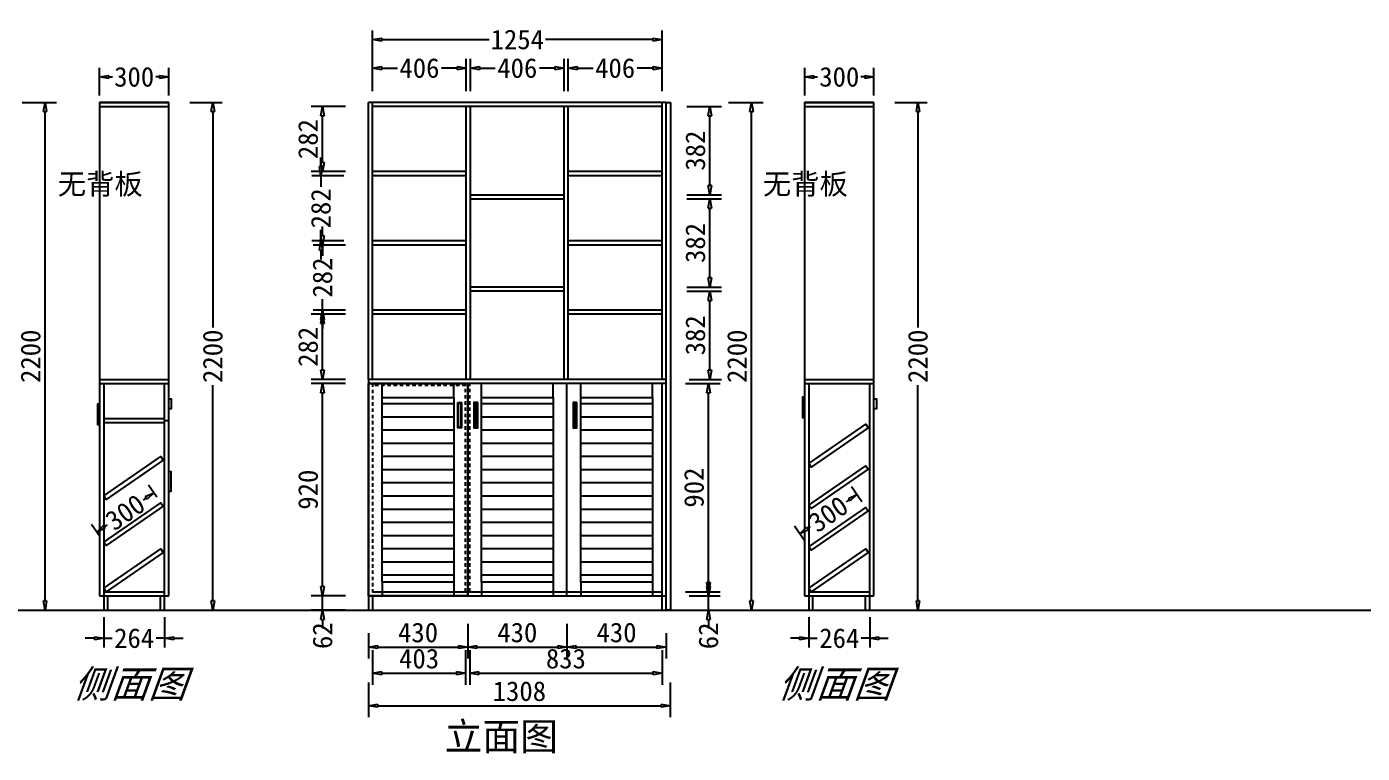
# Model space of a CAD drawing. Header units: millimetres. Extents: x 366509 to 398313, y -1245498 to -1202747.
# Drawn here: x 376097 to 381884, y -1217849 to -1214701 of the extents above; entities that cross this region are included whole.
import ezdxf

# ---------------------------------------------------------------- set-up
doc = ezdxf.new("R2010")
doc.units = ezdxf.units.MM
doc.header["$LTSCALE"] = 20
doc.linetypes.add('JIS_02_0.7', pattern=[1.35, 0.75, -0.6])
doc.layers.get('Defpoints').update_dxf_attribs({"color": 250})
doc.styles.get("Standard").update_dxf_attribs({"font": 'SimSun.ttf', "height": 85})
doc.styles.add('汉字', font='SimSun.ttf', dxfattribs={"oblique": 20, "height": 80})
doc.dimstyles.new('200', dxfattribs={"dimtxt": 90, "dimasz": 40, "dimexe": 50, "dimexo": 100, "dimgap": 20, "dimtad": 1, "dimdec": 0, "dimtxsty": 'Standard', "dimblk": 'CLOSEDBLANK', "dimcen": 100, "dimdle": 50, "dimclrd": 256, "dimclre": 256, "dimclrt": 256, "dimadec": 0, "dimazin": 0, "dimtfac": 1, "dimtdec": 0, "dimtmove": 2, "dimatfit": 3, "dimldrblk": 'CLOSEDBLANK', "dimfxl": 100, "dimfxlon": 1, "dimlwd": 25, "dimlwe": 25, "dimarcsym": 0})
doc.dimstyles.new('周文晶', dxfattribs={"dimtxt": 70, "dimasz": 40, "dimexe": 40, "dimexo": 30, "dimgap": 10, "dimtad": 0, "dimdec": 0, "dimtxsty": 'Standard', "dimblk": 'CLOSEDBLANK', "dimcen": 200, "dimclrd": 256, "dimclre": 256, "dimadec": 0, "dimazin": 0, "dimtfac": 1, "dimtdec": 0, "dimtmove": 0, "dimatfit": 3, "dimldrblk": 'CLOSEDBLANK', "dimfxl": 100, "dimfxlon": 1, "dimarcsym": 0})

# ---------------------------------------------------------------- blocks, each defined once
blk = doc.blocks.new('_ClosedBlank')
at = {"color": 0, "linetype": 'ByBlock', "lineweight": -2}
for p, q in [((-1, 0.17), (0, 0)), ((-1, 0.17), (-1, -0.17)), ((0, 0), (-1, -0.17))]:
    blk.add_line(p, q, dxfattribs=at)
blk = doc.blocks.new('*D621')
at = {"lineweight": 25, "transparency": 16777216}
for p, q in [((376076.8, -1215029.3), (376226.8, -1215029.3)), ((376176.8, -1217189.3), (376176.8, -1215069.3)), ((376076.8, -1217229.3), (376226.8, -1217229.3))]:
    blk.add_line(p, q, dxfattribs=at)
at = {"layer": 'Defpoints', "color": 0, "transparency": 16777216}
for p in [(375806.9, -1215029.3), (376176.8, -1215029.3), (375806.9, -1217229.3)]:
    blk.add_point(p, dxfattribs=at)
at = {"lineweight": 25, "transparency": 16777216, "xscale": 40, "yscale": 40, "zscale": 40}
for p, rotation in [((376176.8, -1215029.3), 90), ((376176.8, -1217229.3), 270)]:
    blk.add_blockref('_ClosedBlank', p, dxfattribs=dict(at, rotation=rotation))
at = {"lineweight": -3, "transparency": 16777216, "insert": (376114.3, -1216129.3), "char_height": 85, "attachment_point": 5, "rotation": 90}
blk.add_mtext('2200', dxfattribs=at)
blk = doc.blocks.new('*D569')
at = {"lineweight": 25, "transparency": 16777216}
for p, q in [((378007.8, -1217289.1), (378007.8, -1217439.1)), ((377577.8, -1217329.3), (377577.8, -1217439.1)), ((377617.8, -1217389.1), (377967.8, -1217389.1))]:
    blk.add_line(p, q, dxfattribs=at)
at = {"layer": 'Defpoints', "color": 0, "transparency": 16777216}
for p in [(378007.8, -1217167.3), (377577.8, -1217229.3), (378007.8, -1217389.1)]:
    blk.add_point(p, dxfattribs=at)
at = {"lineweight": 25, "transparency": 16777216, "xscale": 40, "yscale": 40, "zscale": 40, "rotation": 180}
blk.add_blockref('_ClosedBlank', (377577.8, -1217389.1), dxfattribs=at)
at = {"lineweight": 25, "transparency": 16777216, "xscale": 40, "yscale": 40, "zscale": 40}
blk.add_blockref('_ClosedBlank', (378007.8, -1217389.1), dxfattribs=at)
at = {"lineweight": -3, "transparency": 16777216, "insert": (377792.8, -1217326.6), "char_height": 85, "attachment_point": 5}
blk.add_mtext('430', dxfattribs=at)
blk = doc.blocks.new('*D570')
at = {"lineweight": 25, "transparency": 16777216}
for p, q in [((378007.8, -1217289.1), (378007.8, -1217439.1)), ((378437.8, -1217289.1), (378437.8, -1217439.1)), ((378047.8, -1217389.1), (378397.8, -1217389.1))]:
    blk.add_line(p, q, dxfattribs=at)
at = {"layer": 'Defpoints', "color": 0, "transparency": 16777216}
for p in [(378007.8, -1217167.3), (378437.8, -1217167.3), (378437.8, -1217389.1)]:
    blk.add_point(p, dxfattribs=at)
at = {"lineweight": 25, "transparency": 16777216, "xscale": 40, "yscale": 40, "zscale": 40, "rotation": 180}
blk.add_blockref('_ClosedBlank', (378007.8, -1217389.1), dxfattribs=at)
at = {"lineweight": 25, "transparency": 16777216, "xscale": 40, "yscale": 40, "zscale": 40}
blk.add_blockref('_ClosedBlank', (378437.8, -1217389.1), dxfattribs=at)
at = {"lineweight": -3, "transparency": 16777216, "insert": (378222.8, -1217326.6), "char_height": 85, "attachment_point": 5}
blk.add_mtext('430', dxfattribs=at)
blk = doc.blocks.new('*D571')
at = {"lineweight": 25, "transparency": 16777216}
for p, q in [((378437.8, -1217289.1), (378437.8, -1217439.1)), ((378867.8, -1217329.3), (378867.8, -1217439.1)), ((378477.8, -1217389.1), (378827.8, -1217389.1))]:
    blk.add_line(p, q, dxfattribs=at)
at = {"layer": 'Defpoints', "color": 0, "transparency": 16777216}
for p in [(378437.8, -1217167.3), (378867.8, -1217229.3), (378867.8, -1217389.1)]:
    blk.add_point(p, dxfattribs=at)
at = {"lineweight": 25, "transparency": 16777216, "xscale": 40, "yscale": 40, "zscale": 40, "rotation": 180}
blk.add_blockref('_ClosedBlank', (378437.8, -1217389.1), dxfattribs=at)
at = {"lineweight": 25, "transparency": 16777216, "xscale": 40, "yscale": 40, "zscale": 40}
blk.add_blockref('_ClosedBlank', (378867.8, -1217389.1), dxfattribs=at)
at = {"lineweight": -3, "transparency": 16777216, "insert": (378652.8, -1217326.6), "char_height": 85, "attachment_point": 5}
blk.add_mtext('430', dxfattribs=at)
blk = doc.blocks.new('*D572')
at = {"lineweight": 25, "transparency": 16777216}
for p, q in [((377595.8, -1217402.4), (377595.8, -1217552.4)), ((377998.8, -1217402.4), (377998.8, -1217552.4)), ((377635.8, -1217502.4), (377958.8, -1217502.4))]:
    blk.add_line(p, q, dxfattribs=at)
at = {"layer": 'Defpoints', "color": 0, "transparency": 16777216}
for p in [(377595.8, -1217167.3), (377998.8, -1217149.3), (377998.8, -1217502.4)]:
    blk.add_point(p, dxfattribs=at)
at = {"lineweight": 25, "transparency": 16777216, "xscale": 40, "yscale": 40, "zscale": 40, "rotation": 180}
blk.add_blockref('_ClosedBlank', (377595.8, -1217502.4), dxfattribs=at)
at = {"lineweight": 25, "transparency": 16777216, "xscale": 40, "yscale": 40, "zscale": 40}
blk.add_blockref('_ClosedBlank', (377998.8, -1217502.4), dxfattribs=at)
at = {"lineweight": -3, "transparency": 16777216, "insert": (377797.3, -1217439.9), "char_height": 85, "attachment_point": 5}
blk.add_mtext('403', dxfattribs=at)
blk = doc.blocks.new('*D573')
at = {"lineweight": 25, "transparency": 16777216}
for p, q in [((378016.8, -1217402.4), (378016.8, -1217552.4)), ((378849.8, -1217402.4), (378849.8, -1217552.4)), ((378056.8, -1217502.4), (378809.8, -1217502.4))]:
    blk.add_line(p, q, dxfattribs=at)
at = {"layer": 'Defpoints', "color": 0, "transparency": 16777216}
for p in [(378016.8, -1217149.3), (378849.8, -1217167.3), (378849.8, -1217502.4)]:
    blk.add_point(p, dxfattribs=at)
at = {"lineweight": 25, "transparency": 16777216, "xscale": 40, "yscale": 40, "zscale": 40, "rotation": 180}
blk.add_blockref('_ClosedBlank', (378016.8, -1217502.4), dxfattribs=at)
at = {"lineweight": 25, "transparency": 16777216, "xscale": 40, "yscale": 40, "zscale": 40}
blk.add_blockref('_ClosedBlank', (378849.8, -1217502.4), dxfattribs=at)
at = {"lineweight": -3, "transparency": 16777216, "insert": (378433.3, -1217439.9), "char_height": 85, "attachment_point": 5}
blk.add_mtext('833', dxfattribs=at)
blk = doc.blocks.new('*D622')
at = {"lineweight": 25, "transparency": 16777216}
for p, q in [((377379, -1217127.3), (377379, -1217087.3)), ((377477.8, -1217167.3), (377329, -1217167.3)), ((377379, -1217229.3), (377379, -1217167.3)), ((377477.8, -1217229.3), (377329, -1217229.3)), ((377379, -1217269.3), (377379, -1217309.3))]:
    blk.add_line(p, q, dxfattribs=at)
at = {"layer": 'Defpoints', "color": 0, "transparency": 16777216}
for p in [(377379, -1217167.3), (377577.8, -1217167.3), (377577.8, -1217229.3)]:
    blk.add_point(p, dxfattribs=at)
at = {"lineweight": 25, "transparency": 16777216, "xscale": 40, "yscale": 40, "zscale": 40}
for p, rotation in [((377379, -1217167.3), 270), ((377379, -1217229.3), 90)]:
    blk.add_blockref('_ClosedBlank', p, dxfattribs=dict(at, rotation=rotation))
at = {"lineweight": -3, "transparency": 16777216, "insert": (377379, -1217339.9), "char_height": 85, "attachment_point": 5, "rotation": 90}
blk.add_mtext('62', dxfattribs=at)
blk = doc.blocks.new('*D623')
at = {"lineweight": 25, "transparency": 16777216}
for p, q in [((377477.8, -1216247.3), (377329, -1216247.3)), ((377379, -1217127.3), (377379, -1216287.3)), ((377477.8, -1217167.3), (377329, -1217167.3))]:
    blk.add_line(p, q, dxfattribs=at)
at = {"layer": 'Defpoints', "color": 0, "transparency": 16777216}
for p in [(377379, -1216247.3), (377577.8, -1216247.3), (377577.8, -1217167.3)]:
    blk.add_point(p, dxfattribs=at)
at = {"lineweight": 25, "transparency": 16777216, "xscale": 40, "yscale": 40, "zscale": 40}
for p, rotation in [((377379, -1216247.3), 90), ((377379, -1217167.3), 270)]:
    blk.add_blockref('_ClosedBlank', p, dxfattribs=dict(at, rotation=rotation))
at = {"lineweight": -3, "transparency": 16777216, "insert": (377316.5, -1216707.3), "char_height": 85, "attachment_point": 5, "rotation": 90}
blk.add_mtext('920', dxfattribs=at)
blk = doc.blocks.new('*D574')
at = {"lineweight": 25, "transparency": 16777216}
for p, q in [((379051.2, -1217127.3), (379051.2, -1217087.3)), ((378967.8, -1217167.3), (379101.2, -1217167.3)), ((379051.2, -1217229.3), (379051.2, -1217167.3)), ((378967.8, -1217229.3), (379101.2, -1217229.3)), ((379051.2, -1217269.3), (379051.2, -1217309.3))]:
    blk.add_line(p, q, dxfattribs=at)
at = {"layer": 'Defpoints', "color": 0, "transparency": 16777216}
for p in [(378867.8, -1217167.3), (379051.2, -1217167.3), (378867.8, -1217229.3)]:
    blk.add_point(p, dxfattribs=at)
at = {"lineweight": 25, "transparency": 16777216, "xscale": 40, "yscale": 40, "zscale": 40}
for p, rotation in [((379051.2, -1217167.3), 270), ((379051.2, -1217229.3), 90)]:
    blk.add_blockref('_ClosedBlank', p, dxfattribs=dict(at, rotation=rotation))
at = {"lineweight": -3, "transparency": 16777216, "insert": (379051.2, -1217340.7), "char_height": 85, "attachment_point": 5, "rotation": 90}
blk.add_mtext('62', dxfattribs=at)
blk = doc.blocks.new('*D624')
at = {"lineweight": 25, "transparency": 16777216}
for p, q in [((378951.2, -1216247.3), (379101.2, -1216247.3)), ((379051.2, -1217109.3), (379051.2, -1216287.3)), ((378951.2, -1217149.3), (379101.2, -1217149.3))]:
    blk.add_line(p, q, dxfattribs=at)
at = {"layer": 'Defpoints', "color": 0, "transparency": 16777216}
for p in [(378849.8, -1216247.3), (379051.2, -1216247.3), (378849.8, -1217149.3)]:
    blk.add_point(p, dxfattribs=at)
at = {"lineweight": 25, "transparency": 16777216, "xscale": 40, "yscale": 40, "zscale": 40}
for p, rotation in [((379051.2, -1216247.3), 90), ((379051.2, -1217149.3), 270)]:
    blk.add_blockref('_ClosedBlank', p, dxfattribs=dict(at, rotation=rotation))
at = {"lineweight": -3, "transparency": 16777216, "insert": (378988.7, -1216698.3), "char_height": 85, "attachment_point": 5, "rotation": 90}
blk.add_mtext('902', dxfattribs=at)
blk = doc.blocks.new('*D625')
at = {"lineweight": 25, "transparency": 16777216}
for p, q in [((378957, -1215847.3), (379107, -1215847.3)), ((379057, -1216189.3), (379057, -1215887.3)), ((378967.8, -1216229.3), (379107, -1216229.3))]:
    blk.add_line(p, q, dxfattribs=at)
at = {"layer": 'Defpoints', "color": 0, "transparency": 16777216}
for p in [(378849.8, -1215847.3), (379057, -1215847.3), (378867.8, -1216229.3)]:
    blk.add_point(p, dxfattribs=at)
at = {"lineweight": 25, "transparency": 16777216, "xscale": 40, "yscale": 40, "zscale": 40}
for p, rotation in [((379057, -1215847.3), 90), ((379057, -1216229.3), 270)]:
    blk.add_blockref('_ClosedBlank', p, dxfattribs=dict(at, rotation=rotation))
at = {"lineweight": -3, "transparency": 16777216, "insert": (378994.5, -1216038.3), "char_height": 85, "attachment_point": 5, "rotation": 90}
blk.add_mtext('382', dxfattribs=at)
blk = doc.blocks.new('*D575')
at = {"lineweight": 25, "transparency": 16777216}
for p, q in [((378957, -1215447.3), (379107, -1215447.3)), ((379057, -1215789.3), (379057, -1215487.3)), ((378957, -1215829.3), (379107, -1215829.3))]:
    blk.add_line(p, q, dxfattribs=at)
at = {"layer": 'Defpoints', "color": 0, "transparency": 16777216}
for p in [(378849.8, -1215447.3), (379057, -1215447.3), (378849.8, -1215829.3)]:
    blk.add_point(p, dxfattribs=at)
at = {"lineweight": 25, "transparency": 16777216, "xscale": 40, "yscale": 40, "zscale": 40}
for p, rotation in [((379057, -1215447.3), 90), ((379057, -1215829.3), 270)]:
    blk.add_blockref('_ClosedBlank', p, dxfattribs=dict(at, rotation=rotation))
at = {"lineweight": -3, "transparency": 16777216, "insert": (378994.5, -1215638.3), "char_height": 85, "attachment_point": 5, "rotation": 90}
blk.add_mtext('382', dxfattribs=at)
blk = doc.blocks.new('*D576')
at = {"lineweight": 25, "transparency": 16777216}
for p, q in [((378957, -1215047.3), (379107, -1215047.3)), ((379057, -1215389.3), (379057, -1215087.3)), ((378957, -1215429.3), (379107, -1215429.3))]:
    blk.add_line(p, q, dxfattribs=at)
at = {"layer": 'Defpoints', "color": 0, "transparency": 16777216}
for p in [(378849.8, -1215047.3), (379057, -1215047.3), (378425.8, -1215429.3)]:
    blk.add_point(p, dxfattribs=at)
at = {"lineweight": 25, "transparency": 16777216, "xscale": 40, "yscale": 40, "zscale": 40}
for p, rotation in [((379057, -1215047.3), 90), ((379057, -1215429.3), 270)]:
    blk.add_blockref('_ClosedBlank', p, dxfattribs=dict(at, rotation=rotation))
at = {"lineweight": -3, "transparency": 16777216, "insert": (378994.5, -1215238.3), "char_height": 85, "attachment_point": 5, "rotation": 90}
blk.add_mtext('382', dxfattribs=at)
blk = doc.blocks.new('*D626')
at = {"lineweight": 25, "transparency": 16777216}
for p, q in [((379137.7, -1215029.3), (379287.7, -1215029.3)), ((379237.7, -1217189.3), (379237.7, -1215069.3)), ((379137.7, -1217229.3), (379287.7, -1217229.3))]:
    blk.add_line(p, q, dxfattribs=at)
at = {"layer": 'Defpoints', "color": 0, "transparency": 16777216}
for p in [(378867.8, -1215029.3), (379237.7, -1215029.3), (378867.8, -1217229.3)]:
    blk.add_point(p, dxfattribs=at)
at = {"lineweight": 25, "transparency": 16777216, "xscale": 40, "yscale": 40, "zscale": 40}
for p, rotation in [((379237.7, -1215029.3), 90), ((379237.7, -1217229.3), 270)]:
    blk.add_blockref('_ClosedBlank', p, dxfattribs=dict(at, rotation=rotation))
at = {"lineweight": -3, "transparency": 16777216, "insert": (379175.2, -1216129.3), "char_height": 85, "attachment_point": 5, "rotation": 90}
blk.add_mtext('2200', dxfattribs=at)
blk = doc.blocks.new('*D577')
at = {"lineweight": 25, "transparency": 16777216}
for p, q in [((377577.8, -1217543.4), (377577.8, -1217693.4)), ((378885.8, -1217543.4), (378885.8, -1217693.4)), ((377617.8, -1217643.4), (378845.8, -1217643.4))]:
    blk.add_line(p, q, dxfattribs=at)
at = {"layer": 'Defpoints', "color": 0, "transparency": 16777216}
for p in [(377577.8, -1217229.3), (378885.8, -1217229.3), (378885.8, -1217643.4)]:
    blk.add_point(p, dxfattribs=at)
at = {"lineweight": 25, "transparency": 16777216, "xscale": 40, "yscale": 40, "zscale": 40, "rotation": 180}
blk.add_blockref('_ClosedBlank', (377577.8, -1217643.4), dxfattribs=at)
at = {"lineweight": 25, "transparency": 16777216, "xscale": 40, "yscale": 40, "zscale": 40}
blk.add_blockref('_ClosedBlank', (378885.8, -1217643.4), dxfattribs=at)
at = {"lineweight": -3, "transparency": 16777216, "insert": (378231.8, -1217580.9), "char_height": 85, "attachment_point": 5}
blk.add_mtext('1308', dxfattribs=at)
blk = doc.blocks.new('*D578')
at = {"lineweight": -2, "transparency": 16777216}
for p, q in [((377595.8, -1214981), (377595.8, -1214841)), ((378001.8, -1214981), (378001.8, -1214841)), ((377635.8, -1214881), (377703.4, -1214881)), ((377961.8, -1214881), (377894.3, -1214881))]:
    blk.add_line(p, q, dxfattribs=at)
at = {"layer": 'Defpoints', "color": 0, "transparency": 16777216}
for p in [(378001.8, -1214881), (377595.8, -1215029.3), (378001.8, -1215447.3)]:
    blk.add_point(p, dxfattribs=at)
at = {"lineweight": -2, "transparency": 16777216, "xscale": 40, "yscale": 40, "zscale": 40, "rotation": 180}
blk.add_blockref('_ClosedBlank', (377595.8, -1214881), dxfattribs=at)
at = {"lineweight": -2, "transparency": 16777216, "xscale": 40, "yscale": 40, "zscale": 40}
blk.add_blockref('_ClosedBlank', (378001.8, -1214881), dxfattribs=at)
at = {"color": 0, "transparency": 16777216, "insert": (377798.8, -1214881), "char_height": 85, "attachment_point": 5}
blk.add_mtext('406', dxfattribs=at)
blk = doc.blocks.new('*D579')
at = {"lineweight": -2, "transparency": 16777216}
for p, q in [((378019.8, -1214981), (378019.8, -1214841)), ((378425.8, -1214981), (378425.8, -1214841)), ((378059.8, -1214881), (378127.4, -1214881)), ((378385.8, -1214881), (378318.3, -1214881))]:
    blk.add_line(p, q, dxfattribs=at)
at = {"layer": 'Defpoints', "color": 0, "transparency": 16777216}
for p in [(378425.8, -1214881), (378425.8, -1215047.3), (378019.8, -1215447.3)]:
    blk.add_point(p, dxfattribs=at)
at = {"lineweight": -2, "transparency": 16777216, "xscale": 40, "yscale": 40, "zscale": 40, "rotation": 180}
blk.add_blockref('_ClosedBlank', (378019.8, -1214881), dxfattribs=at)
at = {"lineweight": -2, "transparency": 16777216, "xscale": 40, "yscale": 40, "zscale": 40}
blk.add_blockref('_ClosedBlank', (378425.8, -1214881), dxfattribs=at)
at = {"color": 0, "transparency": 16777216, "insert": (378222.8, -1214881), "char_height": 85, "attachment_point": 5}
blk.add_mtext('406', dxfattribs=at)
blk = doc.blocks.new('*D580')
at = {"lineweight": -2, "transparency": 16777216}
for p, q in [((378443.8, -1214981), (378443.8, -1214841)), ((378849.8, -1214981), (378849.8, -1214841)), ((378483.8, -1214881), (378551.4, -1214881)), ((378809.8, -1214881), (378742.3, -1214881))]:
    blk.add_line(p, q, dxfattribs=at)
at = {"layer": 'Defpoints', "color": 0, "transparency": 16777216}
for p in [(378849.8, -1214881), (378849.8, -1215029.3), (378443.8, -1215047.3)]:
    blk.add_point(p, dxfattribs=at)
at = {"lineweight": -2, "transparency": 16777216, "xscale": 40, "yscale": 40, "zscale": 40, "rotation": 180}
blk.add_blockref('_ClosedBlank', (378443.8, -1214881), dxfattribs=at)
at = {"lineweight": -2, "transparency": 16777216, "xscale": 40, "yscale": 40, "zscale": 40}
blk.add_blockref('_ClosedBlank', (378849.8, -1214881), dxfattribs=at)
at = {"color": 0, "transparency": 16777216, "insert": (378646.8, -1214881), "char_height": 85, "attachment_point": 5}
blk.add_mtext('406', dxfattribs=at)
blk = doc.blocks.new('*D581')
at = {"lineweight": -2, "transparency": 16777216}
for p, q in [((377595.8, -1214857.1), (377595.8, -1214717.1)), ((378849.8, -1214857.1), (378849.8, -1214717.1)), ((377635.8, -1214757.1), (378100.9, -1214757.1)), ((378809.8, -1214757.1), (378344.8, -1214757.1))]:
    blk.add_line(p, q, dxfattribs=at)
at = {"layer": 'Defpoints', "color": 0, "transparency": 16777216}
for p in [(378849.8, -1214757.1), (377595.8, -1215047.3), (378849.8, -1215047.3)]:
    blk.add_point(p, dxfattribs=at)
at = {"lineweight": -2, "transparency": 16777216, "xscale": 40, "yscale": 40, "zscale": 40, "rotation": 180}
blk.add_blockref('_ClosedBlank', (377595.8, -1214757.1), dxfattribs=at)
at = {"lineweight": -2, "transparency": 16777216, "xscale": 40, "yscale": 40, "zscale": 40}
blk.add_blockref('_ClosedBlank', (378849.8, -1214757.1), dxfattribs=at)
at = {"color": 0, "transparency": 16777216, "insert": (378222.8, -1214757.1), "char_height": 85, "attachment_point": 5}
blk.add_mtext('1254', dxfattribs=at)
blk = doc.blocks.new('*D628')
at = {"lineweight": -2, "transparency": 16777216}
for p, q in [((376430.8, -1217259.3), (376430.8, -1217391.3)), ((376694.8, -1217259.3), (376694.8, -1217391.3)), ((376390.8, -1217351.3), (376350.8, -1217351.3)), ((376430.8, -1217351.3), (376467.3, -1217351.3)), ((376694.8, -1217351.3), (376658.3, -1217351.3)), ((376734.8, -1217351.3), (376774.8, -1217351.3))]:
    blk.add_line(p, q, dxfattribs=at)
at = {"layer": 'Defpoints', "color": 0, "transparency": 16777216}
for p in [(376430.8, -1217229.3), (376694.8, -1217229.3), (376694.8, -1217351.3)]:
    blk.add_point(p, dxfattribs=at)
at = {"lineweight": -2, "transparency": 16777216, "xscale": 40, "yscale": 40, "zscale": 40}
blk.add_blockref('_ClosedBlank', (376430.8, -1217351.3), dxfattribs=at)
at = {"lineweight": -2, "transparency": 16777216, "xscale": 40, "yscale": 40, "zscale": 40, "rotation": 180}
blk.add_blockref('_ClosedBlank', (376694.8, -1217351.3), dxfattribs=at)
at = {"color": 0, "transparency": 16777216, "insert": (376562.8, -1217351.3), "char_height": 85, "attachment_point": 5}
blk.add_mtext('264', dxfattribs=at)
blk = doc.blocks.new('*D585')
at = {"lineweight": -2, "transparency": 16777216}
for p, q in [((376803.4, -1215029.3), (376943.4, -1215029.3)), ((376903.4, -1215069.3), (376903.4, -1216004.6)), ((376903.4, -1217189.3), (376903.4, -1216254.1)), ((376803.4, -1217229.3), (376943.4, -1217229.3))]:
    blk.add_line(p, q, dxfattribs=at)
at = {"layer": 'Defpoints', "color": 0, "transparency": 16777216}
for p in [(376703.8, -1215029.3), (376903.4, -1215029.3), (376712.8, -1217229.3)]:
    blk.add_point(p, dxfattribs=at)
at = {"lineweight": -2, "transparency": 16777216, "xscale": 40, "yscale": 40, "zscale": 40}
for p, rotation in [((376903.4, -1215029.3), 90), ((376903.4, -1217229.3), 270)]:
    blk.add_blockref('_ClosedBlank', p, dxfattribs=dict(at, rotation=rotation))
at = {"color": 0, "transparency": 16777216, "insert": (376903.4, -1216129.3), "char_height": 85, "attachment_point": 5, "rotation": 90}
blk.add_mtext('2200', dxfattribs=at)
blk = doc.blocks.new('*D586')
at = {"lineweight": -2, "transparency": 16777216}
for p, q in [((376412.8, -1214999.3), (376412.8, -1214879)), ((376452.8, -1214919), (376468.8, -1214919)), ((376672.8, -1214919), (376656.9, -1214919)), ((376712.8, -1214999.3), (376712.8, -1214879))]:
    blk.add_line(p, q, dxfattribs=at)
at = {"layer": 'Defpoints', "color": 0, "transparency": 16777216}
for p in [(376712.8, -1214919), (376412.8, -1215029.3), (376712.8, -1215029.3)]:
    blk.add_point(p, dxfattribs=at)
at = {"lineweight": -2, "transparency": 16777216, "xscale": 40, "yscale": 40, "zscale": 40, "rotation": 180}
blk.add_blockref('_ClosedBlank', (376412.8, -1214919), dxfattribs=at)
at = {"lineweight": -2, "transparency": 16777216, "xscale": 40, "yscale": 40, "zscale": 40}
blk.add_blockref('_ClosedBlank', (376712.8, -1214919), dxfattribs=at)
at = {"color": 0, "transparency": 16777216, "insert": (376562.8, -1214919), "char_height": 85, "attachment_point": 5}
blk.add_mtext('300', dxfattribs=at)
blk = doc.blocks.new('*D587')
at = {"lineweight": -2, "transparency": 16777216}
for p, q in [((376660.7, -1216739.4), (376624.7, -1216687.4)), ((376614.5, -1216743), (376601.4, -1216752.1)), ((376413.8, -1216909.8), (376377.9, -1216857.8)), ((376433.5, -1216868), (376446.6, -1216858.9))]:
    blk.add_line(p, q, dxfattribs=at)
at = {"layer": 'Defpoints', "color": 0, "transparency": 16777216}
for p in [(376647.5, -1216720.3), (376677.7, -1216764.1), (376430.8, -1216934.5)]:
    blk.add_point(p, dxfattribs=at)
at = {"lineweight": -2, "transparency": 16777216, "xscale": 40, "yscale": 40, "zscale": 40}
for p, rotation in [((376647.5, -1216720.3), 34.61715798447761), ((376400.6, -1216890.7), 214.6171579844776)]:
    blk.add_blockref('_ClosedBlank', p, dxfattribs=dict(at, rotation=rotation))
at = {"color": 0, "transparency": 16777216, "insert": (376524, -1216805.5), "char_height": 85, "attachment_point": 5, "rotation": 34.61716}
blk.add_mtext('300', dxfattribs=at)
blk = doc.blocks.new('*D629')
at = {"lineweight": -2, "transparency": 16777216}
for p, q in [((379485.9, -1217259.3), (379485.9, -1217391.3)), ((379749.9, -1217259.3), (379749.9, -1217391.3)), ((379445.9, -1217351.3), (379405.9, -1217351.3)), ((379485.9, -1217351.3), (379522.4, -1217351.3)), ((379749.9, -1217351.3), (379713.3, -1217351.3)), ((379789.9, -1217351.3), (379829.9, -1217351.3))]:
    blk.add_line(p, q, dxfattribs=at)
at = {"layer": 'Defpoints', "color": 0, "transparency": 16777216}
for p in [(379485.9, -1217229.3), (379749.9, -1217229.3), (379749.9, -1217351.3)]:
    blk.add_point(p, dxfattribs=at)
at = {"lineweight": -2, "transparency": 16777216, "xscale": 40, "yscale": 40, "zscale": 40}
blk.add_blockref('_ClosedBlank', (379485.9, -1217351.3), dxfattribs=at)
at = {"lineweight": -2, "transparency": 16777216, "xscale": 40, "yscale": 40, "zscale": 40, "rotation": 180}
blk.add_blockref('_ClosedBlank', (379749.9, -1217351.3), dxfattribs=at)
at = {"color": 0, "transparency": 16777216, "insert": (379617.9, -1217351.3), "char_height": 85, "attachment_point": 5}
blk.add_mtext('264', dxfattribs=at)
blk = doc.blocks.new('*D588')
at = {"lineweight": -2, "transparency": 16777216}
for p, q in [((379858.5, -1215029.3), (379998.5, -1215029.3)), ((379958.5, -1215069.3), (379958.5, -1216004.6)), ((379958.5, -1217189.3), (379958.5, -1216254.1)), ((379858.5, -1217229.3), (379998.5, -1217229.3))]:
    blk.add_line(p, q, dxfattribs=at)
at = {"layer": 'Defpoints', "color": 0, "transparency": 16777216}
for p in [(379758.9, -1215029.3), (379958.5, -1215029.3), (379767.9, -1217229.3)]:
    blk.add_point(p, dxfattribs=at)
at = {"lineweight": -2, "transparency": 16777216, "xscale": 40, "yscale": 40, "zscale": 40}
for p, rotation in [((379958.5, -1215029.3), 90), ((379958.5, -1217229.3), 270)]:
    blk.add_blockref('_ClosedBlank', p, dxfattribs=dict(at, rotation=rotation))
at = {"color": 0, "transparency": 16777216, "insert": (379958.5, -1216129.3), "char_height": 85, "attachment_point": 5, "rotation": 90}
blk.add_mtext('2200', dxfattribs=at)
blk = doc.blocks.new('*D589')
at = {"lineweight": -2, "transparency": 16777216}
for p, q in [((379467.9, -1214999.3), (379467.9, -1214879)), ((379507.9, -1214919), (379523.8, -1214919)), ((379727.9, -1214919), (379711.9, -1214919)), ((379767.9, -1214999.3), (379767.9, -1214879))]:
    blk.add_line(p, q, dxfattribs=at)
at = {"layer": 'Defpoints', "color": 0, "transparency": 16777216}
for p in [(379767.9, -1214919), (379467.9, -1215029.3), (379767.9, -1215029.3)]:
    blk.add_point(p, dxfattribs=at)
at = {"lineweight": -2, "transparency": 16777216, "xscale": 40, "yscale": 40, "zscale": 40, "rotation": 180}
blk.add_blockref('_ClosedBlank', (379467.9, -1214919), dxfattribs=at)
at = {"lineweight": -2, "transparency": 16777216, "xscale": 40, "yscale": 40, "zscale": 40}
blk.add_blockref('_ClosedBlank', (379767.9, -1214919), dxfattribs=at)
at = {"color": 0, "transparency": 16777216, "insert": (379617.9, -1214919), "char_height": 85, "attachment_point": 5}
blk.add_mtext('300', dxfattribs=at)
blk = doc.blocks.new('*D590')
at = {"lineweight": -2, "transparency": 16777216}
for p, q in [((379715.7, -1216759.4), (379671.2, -1216694.9)), ((379661, -1216750.6), (379647.9, -1216759.6)), ((379468.8, -1216929.8), (379424.3, -1216865.4)), ((379480, -1216875.6), (379493.1, -1216866.5))]:
    blk.add_line(p, q, dxfattribs=at)
at = {"layer": 'Defpoints', "color": 0, "transparency": 16777216}
for p in [(379693.9, -1216727.9), (379732.7, -1216784.1), (379485.9, -1216954.5)]:
    blk.add_point(p, dxfattribs=at)
at = {"lineweight": -2, "transparency": 16777216, "xscale": 40, "yscale": 40, "zscale": 40}
for p, rotation in [((379693.9, -1216727.9), 34.61715798447761), ((379447, -1216898.3), 214.6171579844776)]:
    blk.add_blockref('_ClosedBlank', p, dxfattribs=dict(at, rotation=rotation))
at = {"color": 0, "transparency": 16777216, "insert": (379570.5, -1216813.1), "char_height": 85, "attachment_point": 5, "rotation": 34.61716}
blk.add_mtext('300', dxfattribs=at)
blk = doc.blocks.new('*D600')
at = {"lineweight": 25, "transparency": 16777216}
for p, q in [((378957, -1215047.3), (379107, -1215047.3)), ((379057, -1215389.3), (379057, -1215087.3)), ((378957, -1215429.3), (379107, -1215429.3))]:
    blk.add_line(p, q, dxfattribs=at)
at = {"layer": 'Defpoints', "color": 0, "transparency": 16777216}
for p in [(378849.8, -1215047.3), (379057, -1215047.3), (378425.8, -1215429.3)]:
    blk.add_point(p, dxfattribs=at)
at = {"lineweight": 25, "transparency": 16777216, "xscale": 40, "yscale": 40, "zscale": 40}
for p, rotation in [((379057, -1215047.3), 90), ((379057, -1215429.3), 270)]:
    blk.add_blockref('_ClosedBlank', p, dxfattribs=dict(at, rotation=rotation))
at = {"lineweight": -3, "transparency": 16777216, "insert": (378994.5, -1215238.3), "char_height": 85, "attachment_point": 5, "rotation": 90}
blk.add_mtext('382', dxfattribs=at)
blk = doc.blocks.new('*D601')
at = {"lineweight": 25, "transparency": 16777216}
for p, q in [((377479, -1215947.3), (377329, -1215947.3)), ((377379, -1216189.3), (377379, -1215987.3)), ((377479, -1216229.3), (377329, -1216229.3))]:
    blk.add_line(p, q, dxfattribs=at)
at = {"layer": 'Defpoints', "color": 0, "transparency": 16777216}
for p in [(377379, -1215947.3), (377595.8, -1215947.3), (377595.8, -1216229.3)]:
    blk.add_point(p, dxfattribs=at)
at = {"lineweight": 25, "transparency": 16777216, "xscale": 40, "yscale": 40, "zscale": 40}
for p, rotation in [((377379, -1215947.3), 90), ((377379, -1216229.3), 270)]:
    blk.add_blockref('_ClosedBlank', p, dxfattribs=dict(at, rotation=rotation))
at = {"lineweight": -3, "transparency": 16777216, "insert": (377316.5, -1216088.3), "char_height": 85, "attachment_point": 5, "rotation": 90}
blk.add_mtext('282', dxfattribs=at)
blk = doc.blocks.new('*D602')
at = {"lineweight": 25, "transparency": 16777216}
for p, q in [((377479, -1215047.3), (377329, -1215047.3)), ((377379, -1215289.3), (377379, -1215087.3)), ((377479, -1215329.3), (377329, -1215329.3))]:
    blk.add_line(p, q, dxfattribs=at)
at = {"layer": 'Defpoints', "color": 0, "transparency": 16777216}
for p in [(377379, -1215047.3), (377595.8, -1215047.3), (377595.8, -1215329.3)]:
    blk.add_point(p, dxfattribs=at)
at = {"lineweight": 25, "transparency": 16777216, "xscale": 40, "yscale": 40, "zscale": 40}
for p, rotation in [((377379, -1215047.3), 90), ((377379, -1215329.3), 270)]:
    blk.add_blockref('_ClosedBlank', p, dxfattribs=dict(at, rotation=rotation))
at = {"lineweight": -3, "transparency": 16777216, "insert": (377316.5, -1215188.3), "char_height": 85, "attachment_point": 5, "rotation": 90}
blk.add_mtext('282', dxfattribs=at)
blk = doc.blocks.new('*D603')
at = {"lineweight": -2, "transparency": 16777216}
for p, q in [((377595.8, -1214981), (377595.8, -1214841)), ((378001.8, -1214981), (378001.8, -1214841)), ((377635.8, -1214881), (377703.4, -1214881)), ((377961.8, -1214881), (377894.3, -1214881))]:
    blk.add_line(p, q, dxfattribs=at)
at = {"layer": 'Defpoints', "color": 0, "transparency": 16777216}
for p in [(378001.8, -1214881), (377595.8, -1215029.3), (378001.8, -1215447.3)]:
    blk.add_point(p, dxfattribs=at)
at = {"lineweight": -2, "transparency": 16777216, "xscale": 40, "yscale": 40, "zscale": 40, "rotation": 180}
blk.add_blockref('_ClosedBlank', (377595.8, -1214881), dxfattribs=at)
at = {"lineweight": -2, "transparency": 16777216, "xscale": 40, "yscale": 40, "zscale": 40}
blk.add_blockref('_ClosedBlank', (378001.8, -1214881), dxfattribs=at)
at = {"color": 0, "transparency": 16777216, "insert": (377798.8, -1214881), "char_height": 85, "attachment_point": 5}
blk.add_mtext('406', dxfattribs=at)
blk = doc.blocks.new('*D604')
at = {"lineweight": -2, "transparency": 16777216}
for p, q in [((378019.8, -1214981), (378019.8, -1214841)), ((378425.8, -1214981), (378425.8, -1214841)), ((378059.8, -1214881), (378127.4, -1214881)), ((378385.8, -1214881), (378318.3, -1214881))]:
    blk.add_line(p, q, dxfattribs=at)
at = {"layer": 'Defpoints', "color": 0, "transparency": 16777216}
for p in [(378425.8, -1214881), (378425.8, -1215047.3), (378019.8, -1215447.3)]:
    blk.add_point(p, dxfattribs=at)
at = {"lineweight": -2, "transparency": 16777216, "xscale": 40, "yscale": 40, "zscale": 40, "rotation": 180}
blk.add_blockref('_ClosedBlank', (378019.8, -1214881), dxfattribs=at)
at = {"lineweight": -2, "transparency": 16777216, "xscale": 40, "yscale": 40, "zscale": 40}
blk.add_blockref('_ClosedBlank', (378425.8, -1214881), dxfattribs=at)
at = {"color": 0, "transparency": 16777216, "insert": (378222.8, -1214881), "char_height": 85, "attachment_point": 5}
blk.add_mtext('406', dxfattribs=at)
blk = doc.blocks.new('*D605')
at = {"lineweight": -2, "transparency": 16777216}
for p, q in [((377379, -1215607.3), (377379, -1215567.3)), ((377479, -1215647.3), (377339, -1215647.3)), ((377379, -1215647.3), (377379, -1215694.5)), ((377379, -1215929.3), (377379, -1215882.1)), ((377479, -1215929.3), (377339, -1215929.3)), ((377379, -1215969.3), (377379, -1216009.3))]:
    blk.add_line(p, q, dxfattribs=at)
at = {"layer": 'Defpoints', "color": 0, "transparency": 16777216}
for p in [(377379, -1215647.3), (377595.8, -1215647.3), (377595.8, -1215929.3)]:
    blk.add_point(p, dxfattribs=at)
at = {"lineweight": -2, "transparency": 16777216, "xscale": 40, "yscale": 40, "zscale": 40}
for p, rotation in [((377379, -1215647.3), 270), ((377379, -1215929.3), 90)]:
    blk.add_blockref('_ClosedBlank', p, dxfattribs=dict(at, rotation=rotation))
at = {"color": 0, "transparency": 16777216, "insert": (377379, -1215788.3), "char_height": 85, "attachment_point": 5, "rotation": 90}
blk.add_mtext('282', dxfattribs=at)
blk = doc.blocks.new('*D606')
at = {"lineweight": -2, "transparency": 16777216}
for p, q in [((377371.9, -1215307.3), (377371.9, -1215267.3)), ((377471.9, -1215347.3), (377331.9, -1215347.3)), ((377371.9, -1215347.3), (377371.9, -1215394.5)), ((377371.9, -1215629.3), (377371.9, -1215582.1)), ((377471.9, -1215629.3), (377331.9, -1215629.3)), ((377371.9, -1215669.3), (377371.9, -1215709.3))]:
    blk.add_line(p, q, dxfattribs=at)
at = {"layer": 'Defpoints', "color": 0, "transparency": 16777216}
for p in [(377371.9, -1215347.3), (377595.8, -1215347.3), (377595.8, -1215629.3)]:
    blk.add_point(p, dxfattribs=at)
at = {"lineweight": -2, "transparency": 16777216, "xscale": 40, "yscale": 40, "zscale": 40}
for p, rotation in [((377371.9, -1215347.3), 270), ((377371.9, -1215629.3), 90)]:
    blk.add_blockref('_ClosedBlank', p, dxfattribs=dict(at, rotation=rotation))
at = {"color": 0, "transparency": 16777216, "insert": (377371.9, -1215488.3), "char_height": 85, "attachment_point": 5, "rotation": 90}
blk.add_mtext('282', dxfattribs=at)

msp = doc.modelspace()

# ---------------------------------------------------------------- hatches: boundary and pattern name
at = {"lineweight": -3}
h = msp.add_hatch(dxfattribs=at)
h.set_pattern_fill('LINE', color=250, scale=18, style=0)
h.set_pattern_definition([(0, (255993.274, -1203360.92), (0, 57.15), [])])
h.paths.add_polyline_path([(378808.846, -1216307.325), (378497.846, -1216307.325), (378497.846, -1217107.325), (378808.846, -1217107.325)])
h.paths.add_polyline_path([(378378.846, -1216307.325), (378067.846, -1216307.325), (378067.846, -1217107.325), (378378.846, -1217107.325)])
h.paths.add_polyline_path([(377637.846, -1217107.325), (377947.846, -1217107.325), (377947.846, -1216307.325), (377637.846, -1216307.325)])

# ---------------------------------------------------------------- linework, layer by layer
at = {"color": 0}
for p, q in [((376412.814, -1215029.341), (376712.814, -1215029.341)), ((376412.814, -1215029.341), (376412.814, -1217167.325)), ((376694.814, -1215029.341), (376712.814, -1215029.341)), ((376712.814, -1217167.325), (376712.814, -1215029.341)), ((379467.853, -1215029.341), (379767.853, -1215029.341)), ((379467.853, -1215029.341), (379467.853, -1217167.325)), ((379749.853, -1215029.341), (379767.853, -1215029.341)), ((379767.853, -1217167.325), (379767.853, -1215029.341)), ((376412.814, -1215047.341), (376712.814, -1215047.341)), ((379467.853, -1215047.341), (379767.853, -1215047.341)), ((376412.814, -1216229.325), (376712.814, -1216229.325)), ((376412.814, -1216247.325), (376712.814, -1216247.325)), ((376430.814, -1216247.325), (376430.814, -1217167.325)), ((376694.814, -1217229.325), (376694.814, -1216247.325)), ((379467.853, -1216229.325), (379767.853, -1216229.325)), ((379467.853, -1216247.325), (379767.853, -1216247.325)), ((379485.853, -1216247.325), (379485.853, -1217167.325)), ((379749.853, -1217229.325), (379749.853, -1216247.325)), ((376430.814, -1216398.325), (376694.814, -1216398.325)), ((376430.814, -1216416.325), (376694.814, -1216416.325)), ((376694.814, -1216407.325), (376712.814, -1216407.325)), ((376412.814, -1217167.325), (376712.814, -1217167.325)), ((376430.814, -1217149.325), (376694.814, -1217149.325)), ((376676.814, -1217229.325), (376676.814, -1217167.325)), ((379467.853, -1217167.325), (379767.853, -1217167.325)), ((379485.853, -1217149.325), (379749.853, -1217149.325)), ((379731.853, -1217229.325), (379731.853, -1217167.325)), ((376430.814, -1217229.325), (376694.814, -1217229.325)), ((379485.853, -1217229.325), (379749.853, -1217229.325))]:
    msp.add_line(p, q, dxfattribs=at)
for p, q in [((376694.814, -1215029.341), (376412.814, -1215029.341)), ((376412.814, -1215029.341), (376412.814, -1215029.341)), ((376430.814, -1215029.341), (376430.814, -1215029.341)), ((376712.814, -1215029.341), (376694.814, -1215029.341)), ((376694.814, -1215029.341), (376694.814, -1215029.341)), ((376712.814, -1215029.341), (376712.814, -1215029.341)), ((378867.846, -1215029.325), (378885.846, -1215029.325)), ((378885.846, -1215029.325), (378885.846, -1217229.325)), ((379749.853, -1215029.341), (379467.853, -1215029.341)), ((379467.853, -1215029.341), (379467.853, -1215029.341)), ((379485.853, -1215029.341), (379485.853, -1215029.341)), ((379767.853, -1215029.341), (379749.853, -1215029.341)), ((379749.853, -1215029.341), (379749.853, -1215029.341)), ((379767.853, -1215029.341), (379767.853, -1215029.341)), ((378019.846, -1215429.325), (378425.846, -1215429.325)), ((378019.846, -1215447.325), (378425.846, -1215447.325)), ((376430.814, -1217167.325), (376430.814, -1217229.325)), ((376448.814, -1217229.325), (376448.814, -1217167.325)), ((379485.853, -1217167.325), (379485.853, -1217229.325)), ((379503.853, -1217229.325), (379503.853, -1217167.325)), ((366509.141, -1217229.325), (398312.891, -1217229.325)), ((376430.814, -1217229.325), (376448.814, -1217229.325)), ((378885.846, -1217229.325), (378867.846, -1217229.325)), ((379485.853, -1217229.325), (379503.853, -1217229.325))]:
    msp.add_line(p, q)
at = {"lineweight": -3}
for p, q in [((378437.846, -1215029.325), (377577.846, -1215029.325)), ((377577.846, -1216229.325), (377577.846, -1215029.325)), ((377595.846, -1216229.325), (377595.846, -1215029.325)), ((378867.846, -1215029.325), (378437.846, -1215029.325)), ((378849.846, -1216229.325), (378849.846, -1215029.325)), ((378867.846, -1217229.325), (378867.846, -1215029.325)), ((378849.846, -1215047.325), (377595.846, -1215047.325)), ((378001.846, -1216229.325), (378001.846, -1215047.325)), ((378019.846, -1216229.325), (378019.846, -1215047.325)), ((378425.846, -1216229.325), (378425.846, -1215047.325)), ((378443.846, -1216229.325), (378443.846, -1215047.325)), ((378001.846, -1215329.325), (377595.846, -1215329.325)), ((378849.846, -1215329.325), (378443.846, -1215329.325)), ((378001.846, -1215347.325), (377595.846, -1215347.325)), ((378849.846, -1215347.325), (378443.846, -1215347.325)), ((378001.846, -1215629.325), (377595.846, -1215629.325)), ((378001.846, -1215647.325), (377595.846, -1215647.325)), ((378849.846, -1215629.325), (378443.846, -1215629.325)), ((378849.846, -1215647.325), (378443.846, -1215647.325)), ((378425.846, -1215829.325), (378019.846, -1215829.325)), ((378425.846, -1215847.325), (378019.846, -1215847.325)), ((378001.846, -1215929.325), (377595.846, -1215929.325)), ((378001.846, -1215947.325), (377595.846, -1215947.325)), ((378849.846, -1215929.325), (378443.846, -1215929.325)), ((378849.846, -1215947.325), (378443.846, -1215947.325)), ((378867.846, -1216229.325), (377577.846, -1216229.325)), ((377577.846, -1216229.325), (377577.846, -1217229.325)), ((378867.846, -1216247.325), (377577.846, -1216247.325)), ((378867.846, -1216247.325), (377577.846, -1216247.325)), ((377637.846, -1216307.325), (377637.846, -1216247.325)), ((377947.846, -1216307.325), (377947.846, -1216247.325)), ((378007.846, -1217167.325), (378007.846, -1216247.325)), ((378067.846, -1216307.325), (378067.846, -1216247.325)), ((378378.846, -1216307.325), (378378.846, -1216247.325)), ((378437.846, -1217167.325), (378437.846, -1216247.325)), ((378497.846, -1216307.325), (378497.846, -1216247.325)), ((378808.846, -1216307.325), (378808.846, -1216247.325)), ((378867.846, -1217229.325), (378867.846, -1216229.325)), ((377637.846, -1217107.325), (377637.846, -1217167.325)), ((377947.846, -1217107.325), (377947.846, -1217167.325)), ((378067.846, -1217107.325), (378067.846, -1217167.325)), ((378378.846, -1217107.325), (378378.846, -1217167.325)), ((378497.846, -1217107.325), (378497.846, -1217167.325)), ((378808.846, -1217107.325), (378808.846, -1217167.325)), ((377577.846, -1217167.325), (378867.846, -1217167.325)), ((377595.846, -1217167.325), (377595.846, -1217229.325)), ((378849.846, -1217229.325), (378849.846, -1217167.325)), ((377577.846, -1217229.325), (378867.846, -1217229.325))]:
    msp.add_line(p, q, dxfattribs=at)
at = {"color": 250, "linetype": 'JIS_02_0.7', "lineweight": -3}
for p, q in [((377595.846, -1216247.325), (377595.846, -1217167.325)), ((377998.846, -1216256.325), (377595.846, -1216256.325)), ((377998.846, -1216256.325), (377998.846, -1216247.325)), ((377998.846, -1217149.325), (377998.846, -1216256.325)), ((378016.846, -1216256.325), (378016.846, -1216247.325)), ((378016.846, -1217149.325), (378016.846, -1216256.325))]:
    msp.add_line(p, q, dxfattribs=at)
at = {"color": 250, "lineweight": -3}
for p, q in [((378849.846, -1217167.325), (378849.846, -1216247.325)), ((377595.846, -1217149.325), (378849.846, -1217149.325))]:
    msp.add_line(p, q, dxfattribs=at)
at = {"lineweight": -3}
for points in [[(378007.846, -1217167.325), (377577.846, -1217167.325), (377577.846, -1216247.325), (378007.846, -1216247.325)], [(377947.846, -1217107.325), (377637.846, -1217107.325), (377637.846, -1216307.325), (377947.846, -1216307.325)], [(378378.846, -1217107.325), (378067.846, -1217107.325), (378067.846, -1216307.325), (378378.846, -1216307.325)], [(378808.846, -1217107.325), (378497.846, -1217107.325), (378497.846, -1216307.325), (378808.846, -1216307.325)]]:
    msp.add_lwpolyline(points, close=True, dxfattribs=at)
for points in [[(376712.814, -1216313.025), (376723.354, -1216313.025), (376723.354, -1216357.048), (376712.814, -1216357.048)], [(379467.853, -1216306.571), (379458.523, -1216306.571), (379458.523, -1216394.15), (379467.853, -1216394.15)], [(379767.853, -1216313.025), (379778.393, -1216313.025), (379778.393, -1216357.048), (379767.853, -1216357.048)], [(376412.814, -1216336.611), (376403.484, -1216336.611), (376403.484, -1216424.189), (376412.814, -1216424.189)], [(377964.531, -1216328.949), (377980.57, -1216328.949), (377980.57, -1216438.933), (377964.531, -1216438.933)], [(377967.531, -1216331.949), (377977.57, -1216331.949), (377977.57, -1216435.933), (377967.531, -1216435.933)], [(378051.161, -1216328.949), (378035.122, -1216328.949), (378035.122, -1216438.933), (378051.161, -1216438.933)], [(378048.161, -1216331.949), (378038.122, -1216331.949), (378038.122, -1216435.933), (378048.161, -1216435.933)], [(378481.161, -1216328.949), (378465.122, -1216328.949), (378465.122, -1216438.933), (378481.161, -1216438.933)], [(378478.161, -1216331.949), (378468.122, -1216331.949), (378468.122, -1216435.933), (378478.161, -1216435.933)], [(376712.814, -1216628.134), (376722.143, -1216628.134), (376722.143, -1216715.712), (376712.814, -1216715.712)]]:
    msp.add_lwpolyline(points, close=True)
for points in [[(379485.852, -1216594.512), (379732.742, -1216424.085), (379742.968, -1216438.898), (379496.078, -1216609.325), (379485.852, -1216594.512)], [(376430.813, -1216734.512), (376677.703, -1216564.085), (376687.928, -1216578.898), (376441.039, -1216749.325), (376430.813, -1216734.512)], [(379485.852, -1216774.512), (379732.742, -1216604.085), (379742.968, -1216618.898), (379496.078, -1216789.325), (379485.852, -1216774.512)], [(376430.813, -1216934.512), (376677.703, -1216764.085), (376687.928, -1216778.898), (376441.039, -1216949.325), (376430.813, -1216934.512)], [(379485.852, -1216954.512), (379732.742, -1216784.085), (379742.968, -1216798.898), (379496.078, -1216969.325), (379485.852, -1216954.512)], [(376430.813, -1217134.512), (376677.703, -1216964.085), (376687.928, -1216978.898), (376441.039, -1217149.325), (376430.813, -1217134.512)], [(379485.852, -1217134.512), (379732.742, -1216964.085), (379742.968, -1216978.898), (379496.078, -1217149.325), (379485.852, -1217134.512)]]:
    msp.add_lwpolyline(points)

# ---------------------------------------------------------------- texts
at = {"lineweight": -3, "attachment_point": 1}
for s, insert, char_height, width in [('无背板', (376231.776, -1215337.769), 90, 545.64139), ('无背板', (379286.815, -1215337.769), 90, 545.64139), ('立面图', (377908.151, -1217716.405), 120, 1105.27366)]:
    msp.add_mtext(s, dxfattribs=dict(at, insert=insert, char_height=char_height, width=width))
at = {"color": 0, "char_height": 120, "width": 1293.93172, "attachment_point": 1, "style": '汉字'}
for insert in [(376296.743, -1217488.765), (379351.782, -1217488.765)]:
    msp.add_mtext('侧面图', dxfattribs=dict(at, insert=insert))

# ---------------------------------------------------------------- dimensions: what is measured, and where the dimension line sits
for base, p1, p2, picture, middle in [((378849.846, -1214757.058), (377595.846, -1215047.325), (378849.846, -1215047.325), '*D581', (378222.846, -1214757.058)), ((376712.814, -1214919.048), (376412.814, -1215029.341), (376712.814, -1215029.341), '*D586', (376562.814, -1214919.048)), ((378001.846, -1214880.964), (377595.846, -1215029.325), (378001.846, -1215447.325), '*D578', (377798.846, -1214880.964)), ((378001.846, -1214880.964), (377595.846, -1215029.325), (378001.846, -1215447.325), '*D603', (377798.846, -1214880.964)), ((378425.846, -1214880.964), (378019.846, -1215447.325), (378425.846, -1215047.325), '*D579', (378222.846, -1214880.964)), ((378425.846, -1214880.964), (378019.846, -1215447.325), (378425.846, -1215047.325), '*D604', (378222.846, -1214880.964)), ((378849.846, -1214880.964), (378443.846, -1215047.325), (378849.846, -1215029.325), '*D580', (378646.846, -1214880.964)), ((379767.853, -1214919.048), (379467.853, -1215029.341), (379767.853, -1215029.341), '*D589', (379617.853, -1214919.048))]:
    dim = msp.add_linear_dim(base=base, p1=p1, p2=p2, dimstyle='周文晶')
    dim.commit()
    dim.dimension.update_dxf_attribs({"geometry": picture, "text_midpoint": middle})
at = {"lineweight": -3}
for base, p1, p2, angle, picture, middle in [((376176.751, -1215029.325), (375806.869, -1217229.325), (375806.869, -1215029.325), 90, '*D621', (376114.251, -1216129.325)), ((379237.727, -1215029.325), (378867.846, -1217229.325), (378867.846, -1215029.325), 90, '*D626', (379175.227, -1216129.325)), ((377378.953, -1215047.325), (377595.846, -1215329.325), (377595.846, -1215047.325), 90, '*D602', (377316.453, -1215188.325)), ((379057.021, -1215047.325), (378425.846, -1215429.325), (378849.846, -1215047.325), 270, '*D576', (378994.521, -1215238.325)), ((379057.021, -1215047.325), (378425.846, -1215429.325), (378849.846, -1215047.325), 270, '*D600', (378994.521, -1215238.325)), ((379057.021, -1215447.325), (378849.846, -1215829.325), (378849.846, -1215447.325), 270, '*D575', (378994.521, -1215638.325)), ((379057.021, -1215847.325), (378867.846, -1216229.325), (378849.846, -1215847.325), 270, '*D625', (378994.521, -1216038.325)), ((377378.953, -1215947.325), (377595.846, -1216229.325), (377595.846, -1215947.325), 90, '*D601', (377316.453, -1216088.325)), ((377378.953, -1216247.325), (377577.846, -1217167.325), (377577.846, -1216247.325), 270, '*D623', (377316.453, -1216707.325)), ((379051.216, -1216247.325), (378849.846, -1217149.325), (378849.846, -1216247.325), 270, '*D624', (378988.716, -1216698.325))]:
    dim = msp.add_linear_dim(base=base, p1=p1, p2=p2, angle=angle, dimstyle='200', dxfattribs=at)
    dim.commit()
    dim.dimension.update_dxf_attribs({"geometry": picture, "text_midpoint": middle})
at = {"color": 0}
for base, p1, p2, picture, middle in [((376903.424, -1215029.341), (376712.814, -1217229.325), (376703.814, -1215029.341), '*D585', (376903.424, -1216129.333)), ((379958.463, -1215029.341), (379767.853, -1217229.325), (379758.853, -1215029.341), '*D588', (379958.463, -1216129.333))]:
    dim = msp.add_linear_dim(base=base, p1=p1, p2=p2, angle=90, dimstyle='周文晶', dxfattribs=at)
    dim.commit()
    dim.dimension.update_dxf_attribs({"geometry": picture, "text_midpoint": middle})
for base, p1, p2, picture, middle in [((377371.948, -1215347.325), (377595.846, -1215629.325), (377595.846, -1215347.325), '*D606', (377371.948, -1215488.325)), ((377378.953, -1215647.325), (377595.846, -1215929.325), (377595.846, -1215647.325), '*D605', (377378.953, -1215788.325))]:
    dim = msp.add_linear_dim(base=base, p1=p1, p2=p2, angle=90, dimstyle='周文晶')
    dim.commit()
    dim.dimension.update_dxf_attribs({"geometry": picture, "text_midpoint": middle})
for p1, p2, distance, picture, middle in [((376430.814, -1216934.511), (376677.703, -1216764.085), 53.223, '*D587', (376524.023, -1216805.497)), ((379485.853, -1216954.511), (379732.742, -1216784.085), 68.311, '*D590', (379570.491, -1216813.081))]:
    dim = msp.add_aligned_dim(p1=p1, p2=p2, distance=distance, dimstyle='周文晶')
    dim.commit()
    dim.dimension.update_dxf_attribs({"geometry": picture, "text_midpoint": middle})
at = {"lineweight": -3}
for base, p1, p2, picture, middle in [((377378.953, -1217167.325), (377577.846, -1217229.325), (377577.846, -1217167.325), '*D622', (377378.953, -1217339.942)), ((379051.216, -1217167.325), (378867.846, -1217229.325), (378867.846, -1217167.325), '*D574', (379051.216, -1217340.695))]:
    dim = msp.add_linear_dim(base=base, p1=p1, p2=p2, angle=270, dimstyle='200', dxfattribs=at)
    dim.commit()
    dim.dimension.update_dxf_attribs({"geometry": picture, "text_midpoint": middle, "dimtype": 128})
for base, p1, p2, picture, middle in [((378007.846, -1217389.069), (377577.846, -1217229.325), (378007.846, -1217167.325), '*D569', (377792.846, -1217326.569)), ((377998.846, -1217502.416), (377595.846, -1217167.325), (377998.846, -1217149.325), '*D572', (377797.346, -1217439.916)), ((378437.846, -1217389.069), (378007.846, -1217167.325), (378437.846, -1217167.325), '*D570', (378222.846, -1217326.569)), ((378849.846, -1217502.416), (378016.846, -1217149.325), (378849.846, -1217167.325), '*D573', (378433.346, -1217439.916)), ((378867.846, -1217389.069), (378437.846, -1217167.325), (378867.846, -1217229.325), '*D571', (378652.846, -1217326.569)), ((378885.846, -1217643.355), (377577.846, -1217229.325), (378885.846, -1217229.325), '*D577', (378231.846, -1217580.855))]:
    dim = msp.add_linear_dim(base=base, p1=p1, p2=p2, dimstyle='200', dxfattribs=at)
    dim.commit()
    dim.dimension.update_dxf_attribs({"geometry": picture, "text_midpoint": middle})
at = {"color": 0}
for base, p1, p2, picture, middle in [((376694.814, -1217351.328), (376430.814, -1217229.325), (376694.814, -1217229.325), '*D628', (376562.814, -1217351.328)), ((379749.853, -1217351.328), (379485.853, -1217229.325), (379749.853, -1217229.325), '*D629', (379617.853, -1217351.328))]:
    dim = msp.add_linear_dim(base=base, p1=p1, p2=p2, dimstyle='周文晶', dxfattribs=at)
    dim.commit()
    dim.dimension.update_dxf_attribs({"geometry": picture, "text_midpoint": middle})

doc.saveas('drawing.dxf')
